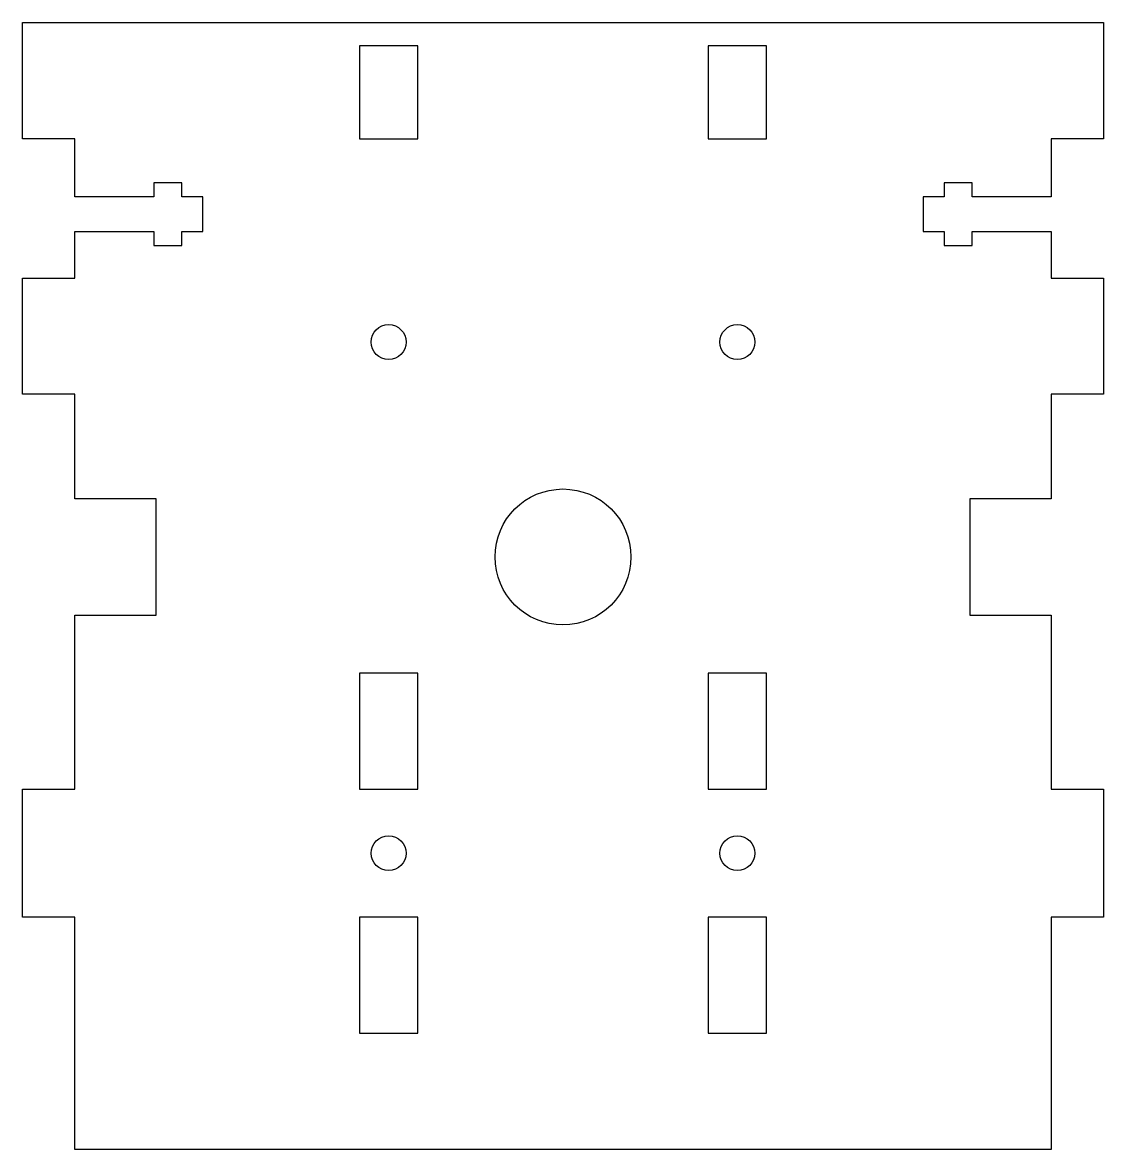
# Model space of a CAD drawing. Header units: millimetres. Extents: x -85.5 to 7.5, y 44 to 141.
import ezdxf

# ---------------------------------------------------------------- set-up
doc = ezdxf.new("R2010")
doc.units = ezdxf.units.MM
doc.layers.get('0').update_dxf_attribs({"linetype": 'CONTINUOUS'})

msp = doc.modelspace()

# ---------------------------------------------------------------- linework, layer by layer
for points in [[(-85.5, 109), (-85.5, 119), (-81, 119), (-81, 123), (-74.2, 123), (-74.2, 121.8), (-71.8, 121.8), (-71.8, 123), (-70, 123), (-70, 126), (-71.8, 126), (-71.8, 127.2), (-74.2, 127.2), (-74.2, 126), (-81, 126), (-81, 131), (-85.5, 131), (-85.5, 141), (7.5, 141), (7.5, 131), (3, 131), (3, 126), (-3.8, 126), (-3.8, 127.2), (-6.2, 127.2), (-6.2, 126), (-8, 126), (-8, 123), (-6.2, 123), (-6.2, 121.8), (-3.8, 121.8), (-3.8, 123), (3, 123), (3, 119), (7.5, 119), (7.5, 109), (3, 109), (3, 100), (-4, 100), (-4, 90), (3, 90), (3, 75), (7.5, 75), (7.5, 64), (3, 64), (3, 63), (3, 44), (-81, 44), (-81, 63), (-81, 64), (-85.5, 64), (-85.5, 75), (-81, 75), (-81, 90), (-74, 90), (-74, 100), (-81, 100), (-81, 109)], [(-56.5, 131), (-51.5, 131), (-51.5, 139), (-56.5, 139)], [(-26.5, 131), (-21.5, 131), (-21.5, 139), (-26.5, 139)], [(-56.5, 75), (-51.5, 75), (-51.5, 85), (-56.5, 85)], [(-26.5, 75), (-21.5, 75), (-21.5, 85), (-26.5, 85)], [(-56.5, 54), (-51.5, 54), (-51.5, 64), (-56.5, 64)], [(-26.5, 54), (-21.5, 54), (-21.5, 64), (-26.5, 64)]]:
    msp.add_lwpolyline(points, close=True)
for centre, radius in [((-54, 113.5), 1.5), ((-24, 113.5), 1.5), ((-39, 95), 5.85), ((-54, 69.5), 1.5), ((-24, 69.5), 1.5)]:
    msp.add_circle(centre, radius)

doc.saveas('drawing.dxf')
